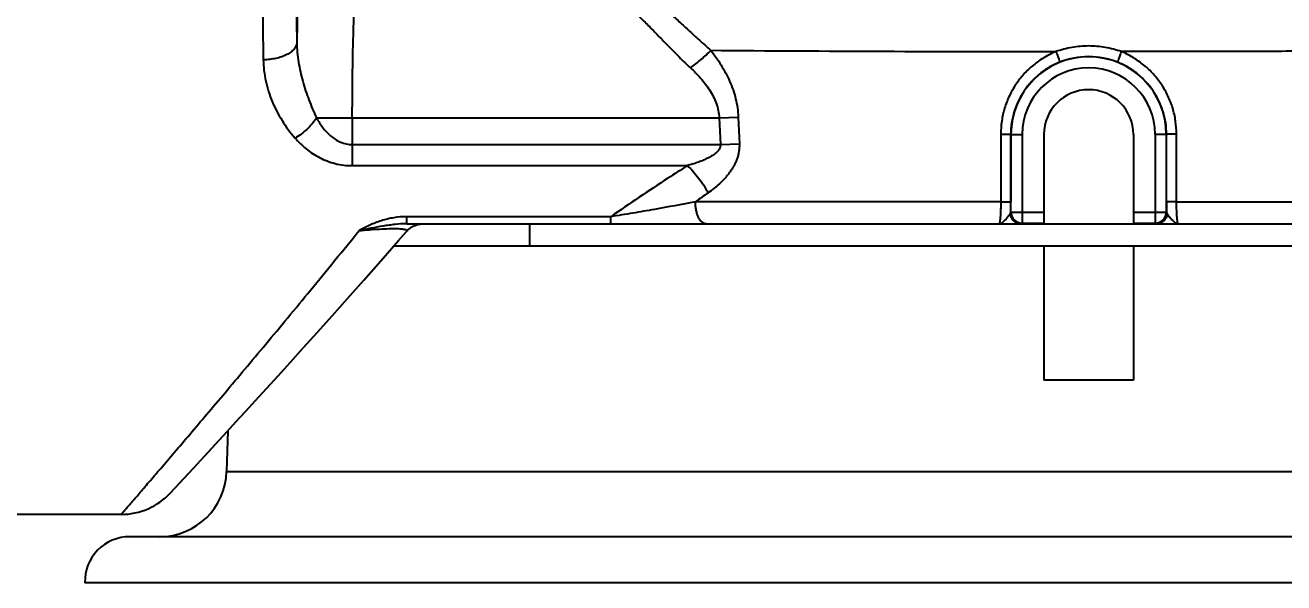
# Model space of a CAD drawing. Header units: millimetres. Extents: x 5828 to 6704, y 123 to 421.
# Drawn here: x 6584.778 to 6588.53, y 231.362 to 233.025 of the extents above; entities that cross this region are included whole.
import ezdxf

# ---------------------------------------------------------------- set-up
doc = ezdxf.new("R2010")
doc.units = ezdxf.units.MM
for name, color, linetype in [('外形图', 7, 'Continuous'), ('尺寸标注', 7, 'Continuous'), ('运动范围', 7, 'Continuous')]:
    doc.layers.add(name, color=color, linetype=linetype)
doc.styles.add('微软雅黑', font='msyh.ttc', dxfattribs={"height": 1.5})
doc.dimstyles.new('尺寸标注_1_15比例', dxfattribs={"dimtxt": 1.5, "dimasz": 1.25, "dimexe": 0.5, "dimexo": 0.4, "dimgap": 0.5, "dimtad": 1, "dimdec": 1, "dimlfac": 15, "dimdsep": 46, "dimtxsty": '微软雅黑', "dimcen": 0.09, "dimadec": 0, "dimazin": 0, "dimtp": 0.01, "dimtm": 0.01, "dimtfac": 1, "dimtdec": 1, "dimtofl": 0, "dimtmove": 0, "dimatfit": 3, "dimfxl": 1, "dimtolj": 1, "dimarcsym": 0})

# ---------------------------------------------------------------- blocks, each defined once
blk = doc.blocks.new('*D965')
at = {"layer": 'Defpoints', "color": 0}
for p in [(6560.7519, 234.3658), (6606.9481, 234.3718), (6651.9644, 234.3658), (6642.7754, 228.0485), (6600.0932, 223.893)]:
    blk.add_point(p, dxfattribs=at)
at = {"layer": '尺寸标注', "color": 0, "lineweight": -2}
blk.add_arc((6606.9821, 234.3658), 12.5355, 185.71574, 344.27495, dxfattribs=at)
at = {"layer": '尺寸标注', "color": 0}
for points in [[(6594.717, 233.1277), (6594.3009, 233.107), (6594.4466, 234.3658)], [(6619.2515, 230.922), (6618.8453, 231.0148), (6619.3268, 232.187)]]:
    blk.add_solid(points, dxfattribs=at)
at = {"layer": '尺寸标注', "color": 0, "insert": (6606.0001, 223.1523), "char_height": 1.5, "attachment_point": 5, "rotation": 354.9953, "style": '微软雅黑'}
blk.add_mtext('\\A1;+\\A1;170%%d', dxfattribs=at)

msp = doc.modelspace()

# ---------------------------------------------------------------- linework, layer by layer
at = {"layer": '外形图'}
for p, q in [((6585.6462, 232.7481), (6586.8469, 232.7481)), ((6585.7529, 232.7481), (6585.7529, 232.6059)), ((6586.8469, 232.7481), (6586.9036, 232.7504)), ((6586.8469, 232.7481), (6586.8502, 232.6687)), ((6586.9036, 232.7504), (6586.9067, 232.6711)), ((6587.6861, 232.6997), (6587.6861, 232.498)), ((6587.7159, 232.6991), (6587.7158, 232.4974)), ((6587.7159, 232.6991), (6587.7499, 232.6991)), ((6587.7165, 232.4676), (6587.7165, 232.6991)), ((6587.7499, 232.6991), (6587.7499, 232.4342)), ((6587.8148, 232.6991), (6587.8148, 232.4343)), ((6588.0814, 232.6991), (6588.0814, 232.4343)), ((6588.1464, 232.6991), (6588.1464, 232.4342)), ((6588.1803, 232.6991), (6588.1464, 232.6991)), ((6588.1797, 232.6991), (6588.1797, 232.4676)), ((6588.1804, 232.4974), (6588.1803, 232.6991)), ((6588.2101, 232.498), (6588.2101, 232.6997)), ((6585.7529, 232.6687), (6586.8502, 232.6687)), ((6586.8502, 232.6687), (6586.9067, 232.6711)), ((6585.7529, 232.6059), (6586.7519, 232.6059)), ((6587.6861, 232.498), (6586.7756, 232.498)), ((6587.7157, 232.4668), (6587.7165, 232.4676)), ((6587.7165, 232.4676), (6587.8148, 232.4676)), ((6588.0814, 232.4676), (6588.1797, 232.4676)), ((6588.1797, 232.4676), (6588.1805, 232.4668)), ((6588.2101, 232.498), (6590.3906, 232.498)), ((6585.9151, 232.4325), (6585.9151, 232.4536)), ((6586.5233, 232.4536), (6585.9151, 232.4536)), ((6585.9151, 232.4325), (6590.3239, 232.4325)), ((6585.9597, 232.4323), (6585.964, 232.4324)), ((6586.2814, 232.4325), (6586.2814, 232.3658)), ((6586.5233, 232.4325), (6586.5233, 232.4536)), ((6587.7336, 232.4325), (6587.739, 232.4324)), ((6587.7491, 232.4334), (6587.7499, 232.4342)), ((6587.7499, 232.4342), (6587.8148, 232.4342)), ((6587.8148, 232.4331), (6587.8148, 232.4342)), ((6588.0814, 232.4331), (6588.0814, 232.4342)), ((6588.0814, 232.4342), (6588.1464, 232.4342)), ((6588.1464, 232.4342), (6588.1471, 232.4334)), ((6588.1562, 232.4324), (6588.1611, 232.4325)), ((6590.5005, 232.3658), (6585.8762, 232.3658)), ((6587.8148, 232.3658), (6587.8148, 231.9658)), ((6588.0814, 232.3658), (6588.0814, 231.9658)), ((6588.0814, 231.9658), (6587.8148, 231.9658)), ((6585.3338, 231.7631), (6585.3687, 231.8011)), ((6585.3813, 231.8148), (6585.3781, 231.6939)), ((6585.279, 231.7037), (6585.3338, 231.7631)), ((6585.3137, 231.7413), (6585.3559, 231.7872)), ((6585.2106, 231.6298), (6585.279, 231.7037)), ((6585.3781, 231.6939), (6589.4006, 231.6939)), ((6585.2359, 231.6571), (6585.2515, 231.674)), ((6585.0639, 231.5658), (6584.7148, 231.5658)), ((6589.3424, 231.4991), (6585.0891, 231.4991)), ((6589.3323, 231.3616), (6584.9558, 231.3616))]:
    msp.add_line(p, q, dxfattribs=at)
for points in [[(6585.9144, 232.4095), (6585.9162, 232.4115), (6585.9187, 232.4141), (6585.9213, 232.4164), (6585.9239, 232.4185), (6585.9265, 232.4204), (6585.9291, 232.4222), (6585.9318, 232.4238), (6585.9344, 232.4252), (6585.9371, 232.4265), (6585.9398, 232.4276), (6585.9424, 232.4286), (6585.9451, 232.4295), (6585.9477, 232.4303), (6585.9503, 232.4309), (6585.9528, 232.4314), (6585.9553, 232.4318), (6585.9577, 232.4321), (6585.9601, 232.4323), (6585.9624, 232.4324), (6585.964, 232.4325)], [(6585.3559, 231.7872), (6585.38, 231.8134), (6585.4061, 231.8418), (6585.4342, 231.8726), (6585.4645, 231.9057), (6585.4969, 231.9413), (6585.5315, 231.9794), (6585.5683, 232.02), (6585.6074, 232.0633), (6585.6488, 232.1093), (6585.6926, 232.1582), (6585.7388, 232.21), (6585.7873, 232.2647), (6585.838, 232.3222), (6585.8909, 232.3826), (6585.9144, 232.4095)]]:
    msp.add_lwpolyline(points, dxfattribs=at)
for centre, radius, start, end in [((6598.4614, 232.834), 12.8746, 178.70664, 179.38091), ((6587.9148, 383.4862), 150.5403, 269.584, 269.975579), ((6587.9481, 232.6991), 0.2316, 0, 180), ((6587.9481, 232.6987), 0.2323, 68.1648, 111.8351), ((6587.9481, 232.6991), 0.1982, 0, 180), ((6587.9481, 232.6991), 0.1333, 0, 180), ((6589.9386, 228.07), 5.4417, 125.0499, 125.5391), ((6582.2461, 232.4989), 5.4697, 359.6629, 359.9837), ((6587.7491, 232.4668), 0.0333, 180.0212, 269.979), ((6587.7499, 232.4676), 0.0333, 180.021, 269.979), ((6588.1463, 232.4676), 0.0333, 270.0209, 359.9791), ((6588.1471, 232.4668), 0.0333, 270.0209, 359.9792), ((6593.4977, 232.4985), 5.3174, 180.0117, 180.3417), ((6585.1782, 231.6991), 0.2, 270, 358.5), ((6585.0639, 231.7658), 0.2, 270, 317.1678), ((6585.0891, 231.3658), 0.1333, 90, 181.7998)]:
    msp.add_arc(centre, radius, start, end, dxfattribs=at)
for points, knots in [([(6585.4888, 235.8905), (6585.4869, 235.7765), (6585.4836, 235.5409), (6585.4802, 235.1783), (6585.478, 234.7998), (6585.4772, 234.4129), (6585.4777, 234.0251), (6585.4795, 233.6439), (6585.4827, 233.2768), (6585.4857, 233.0376), (6585.4875, 232.9215)], [0, 0, 0, 0, 0.11517, 0.238102, 0.366402, 0.49757, 0.629049, 0.758277, 0.882736, 1, 1, 1, 1]), ([(6585.5887, 235.836), (6585.5869, 235.7261), (6585.5836, 235.4989), (6585.5801, 235.1493), (6585.578, 234.7843), (6585.5771, 234.4112), (6585.5776, 234.0373), (6585.5795, 233.6697), (6585.5827, 233.3157), (6585.5857, 233.085), (6585.5875, 232.9731)], [0, 0, 0, 0, 0.115173, 0.238103, 0.366403, 0.497571, 0.62905, 0.758277, 0.882735, 1, 1, 1, 1]), ([(6585.7529, 232.7481), (6585.7529, 232.7739), (6585.753, 232.8245), (6585.7537, 232.8869), (6585.7545, 232.9346), (6585.7553, 232.968), (6585.7561, 232.9993), (6585.7571, 233.0282), (6585.7581, 233.0544), (6585.7592, 233.0778), (6585.7605, 233.098), (6585.7616, 233.1128), (6585.7625, 233.123), (6585.7632, 233.1293), (6585.7639, 233.1347), (6585.7645, 233.1392), (6585.7652, 233.1428), (6585.7659, 233.1454), (6585.7665, 233.147), (6585.7671, 233.1478), (6585.7674, 233.148), (6585.7675, 233.1481)], [0, 0, 0, 0, 0.193013, 0.378734, 0.466651, 0.550154, 0.628454, 0.700813, 0.766551, 0.825052, 0.87577, 0.918235, 0.936249, 0.952064, 0.965647, 0.976972, 0.986027, 0.992816, 0.997388, 0.998902, 1, 1, 1, 1]), ([(6586.5748, 233.1426), (6586.5853, 233.1383), (6586.6059, 233.1285), (6586.6359, 233.1106), (6586.6652, 233.0894), (6586.6946, 233.0653), (6586.7245, 233.0385), (6586.7554, 233.0098), (6586.7878, 232.9798), (6586.8102, 232.9598), (6586.8218, 232.9498)], [0, 0, 0, 0, 0.107424, 0.217358, 0.33181, 0.452294, 0.579586, 0.713728, 0.854182, 1, 1, 1, 1]), ([(6586.5204, 233.1137), (6586.5308, 233.1086), (6586.5513, 233.0969), (6586.5803, 233.0755), (6586.6085, 233.0507), (6586.6316, 233.0279), (6586.6505, 233.0086), (6586.6702, 232.9881), (6586.6955, 232.9617), (6586.7272, 232.9295), (6586.7494, 232.9084), (6586.7608, 232.8978)], [0, 0, 0, 0, 0.107414, 0.217533, 0.332704, 0.454246, 0.517528, 0.582444, 0.716798, 0.856362, 1, 1, 1, 1]), ([(6585.5875, 232.9731), (6585.5874, 232.9715), (6585.5869, 232.9681), (6585.5847, 232.9612), (6585.5793, 232.9529), (6585.5696, 232.9441), (6585.5571, 232.9364), (6585.542, 232.9301), (6585.525, 232.9254), (6585.5066, 232.9224), (6585.4939, 232.9216), (6585.4875, 232.9215)], [0, 0, 0, 0, 0.041521, 0.084383, 0.177216, 0.28342, 0.404469, 0.539522, 0.686178, 0.841017, 1, 1, 1, 1]), ([(6585.5875, 232.9731), (6585.5876, 232.9536), (6585.5913, 232.9145), (6585.6042, 232.8572), (6585.6228, 232.8017), (6585.638, 232.7658), (6585.6462, 232.7481)], [0, 0, 0, 0, 0.250402, 0.500767, 0.750864, 1, 1, 1, 1]), ([(6588.0456, 232.9459), (6588.03, 232.9515), (6587.9978, 232.96), (6587.9481, 232.9642), (6587.8984, 232.96), (6587.8662, 232.9515), (6587.8506, 232.9459)], [0, 0, 0, 0, 0.249948, 0.5, 0.750052, 1, 1, 1, 1]), ([(6590.399, 232.9814), (6590.399, 232.9813), (6590.3988, 232.981), (6590.3982, 232.9806), (6590.3973, 232.9802), (6590.3961, 232.9798), (6590.3945, 232.9794), (6590.3917, 232.9788), (6590.3873, 232.978), (6590.381, 232.9772), (6590.3733, 232.9763), (6590.3642, 232.9755), (6590.3537, 232.9746), (6590.3419, 232.9738), (6590.3233, 232.9726), (6590.2968, 232.9712), (6590.2609, 232.9696), (6590.2198, 232.968), (6590.1734, 232.9665), (6590.122, 232.965), (6590.0656, 232.9635), (6590.0043, 232.962), (6589.9383, 232.9606), (6589.8414, 232.9588), (6589.7097, 232.9566), (6589.5399, 232.9543), (6589.3556, 232.9522), (6589.1583, 232.9504), (6588.95, 232.9489), (6588.7325, 232.9477), (6588.5079, 232.9467), (6588.2781, 232.9461), (6588.1234, 232.9459), (6588.0456, 232.9459)], [0, 0, 0, 0, 0.000185, 0.000467, 0.000879, 0.001431, 0.002127, 0.002968, 0.005087, 0.007792, 0.011085, 0.014963, 0.019426, 0.024471, 0.030096, 0.043075, 0.058333, 0.075837, 0.095548, 0.117422, 0.141409, 0.167453, 0.195495, 0.225473, 0.290952, 0.363294, 0.441837, 0.525863, 0.614604, 0.707249, 0.80295, 0.900832, 1, 1, 1, 1]), ([(6585.4875, 232.9215), (6585.4878, 232.9002), (6585.4928, 232.8576), (6585.5123, 232.7963), (6585.5422, 232.7392), (6585.568, 232.7046), (6585.5822, 232.6882)], [0, 0, 0, 0, 0.249412, 0.497658, 0.747175, 1, 1, 1, 1]), ([(6586.7608, 232.8978), (6586.7719, 232.9056), (6586.793, 232.9221), (6586.8126, 232.9403), (6586.8218, 232.9498)], [0, 0, 0, 0, 0.504806, 1, 1, 1, 1]), ([(6586.8218, 232.9498), (6586.8328, 232.9357), (6586.8535, 232.9061), (6586.8792, 232.858), (6586.8975, 232.8057), (6586.9028, 232.7689), (6586.9036, 232.7504)], [0, 0, 0, 0, 0.245422, 0.494261, 0.746158, 1, 1, 1, 1]), ([(6587.8506, 232.9459), (6587.8385, 232.9409), (6587.815, 232.9292), (6587.7828, 232.9067), (6587.7543, 232.8795), (6587.7301, 232.8485), (6587.7108, 232.8142), (6587.6967, 232.7775), (6587.6881, 232.739), (6587.6861, 232.7128), (6587.6861, 232.6997)], [0, 0, 0, 0, 0.125022, 0.249979, 0.374895, 0.49981, 0.624761, 0.749774, 0.874857, 1, 1, 1, 1]), ([(6587.8617, 232.9144), (6587.851, 232.9101), (6587.8303, 232.8999), (6587.8019, 232.8803), (6587.7766, 232.8567), (6587.7551, 232.8296), (6587.7379, 232.7996), (6587.7253, 232.7674), (6587.7176, 232.7337), (6587.7159, 232.7106), (6587.7159, 232.6991)], [0, 0, 0, 0, 0.125036, 0.249985, 0.374878, 0.499765, 0.624697, 0.74971, 0.874815, 1, 1, 1, 1]), ([(6587.8506, 232.9459), (6587.8514, 232.9439), (6587.853, 232.94), (6587.8552, 232.9342), (6587.8572, 232.929), (6587.8586, 232.9249), (6587.8596, 232.922), (6587.8603, 232.9201), (6587.8608, 232.9185), (6587.8612, 232.9172), (6587.8615, 232.9161), (6587.8617, 232.9152), (6587.8618, 232.9147), (6587.8618, 232.9145), (6587.8617, 232.9144), (6587.8617, 232.9144)], [0, 0, 0, 0, 0.192313, 0.377453, 0.548463, 0.698927, 0.764656, 0.82321, 0.874044, 0.916689, 0.950766, 0.975995, 0.992248, 0.997087, 1, 1, 1, 1]), ([(6588.0456, 232.9459), (6588.0448, 232.9439), (6588.0432, 232.94), (6588.041, 232.9342), (6588.0391, 232.929), (6588.0376, 232.9249), (6588.0366, 232.922), (6588.036, 232.9201), (6588.0354, 232.9185), (6588.035, 232.9172), (6588.0347, 232.9161), (6588.0345, 232.9152), (6588.0344, 232.9147), (6588.0345, 232.9145), (6588.0345, 232.9144), (6588.0345, 232.9144)], [0, 0, 0, 0, 0.192313, 0.377451, 0.548461, 0.698924, 0.764653, 0.823207, 0.87404, 0.916686, 0.950763, 0.975992, 0.992246, 0.997086, 1, 1, 1, 1]), ([(6588.1803, 232.6991), (6588.1803, 232.7106), (6588.1786, 232.7337), (6588.1709, 232.7674), (6588.1583, 232.7996), (6588.1411, 232.8296), (6588.1196, 232.8567), (6588.0944, 232.8803), (6588.0659, 232.8999), (6588.0452, 232.9101), (6588.0345, 232.9144)], [0, 0, 0, 0, 0.125185, 0.25029, 0.375303, 0.500235, 0.625122, 0.750015, 0.874964, 1, 1, 1, 1]), ([(6588.2101, 232.6997), (6588.2101, 232.7128), (6588.2081, 232.739), (6588.1996, 232.7775), (6588.1854, 232.8142), (6588.1661, 232.8485), (6588.142, 232.8795), (6588.1135, 232.9067), (6588.0812, 232.9292), (6588.0577, 232.9409), (6588.0456, 232.9459)], [0, 0, 0, 0, 0.125143, 0.250226, 0.375239, 0.50019, 0.625105, 0.750021, 0.874978, 1, 1, 1, 1]), ([(6586.7608, 232.8978), (6586.7715, 232.888), (6586.7921, 232.8673), (6586.8146, 232.8382), (6586.8293, 232.8126), (6586.8383, 232.7921), (6586.8445, 232.7705), (6586.8465, 232.7556), (6586.8469, 232.7481)], [0, 0, 0, 0, 0.246294, 0.494948, 0.620362, 0.74643, 0.873051, 1, 1, 1, 1]), ([(6585.6462, 232.7481), (6585.6423, 232.7422), (6585.6334, 232.7305), (6585.6181, 232.7145), (6585.6009, 232.7001), (6585.5885, 232.6919), (6585.5822, 232.6882)], [0, 0, 0, 0, 0.242352, 0.496366, 0.752238, 1, 1, 1, 1]), ([(6585.6462, 232.7481), (6585.6517, 232.7383), (6585.6641, 232.7192), (6585.6835, 232.698), (6585.702, 232.6841), (6585.7176, 232.6756), (6585.7348, 232.6701), (6585.7468, 232.6687), (6585.7529, 232.6687)], [0, 0, 0, 0, 0.242752, 0.488654, 0.613853, 0.740897, 0.869814, 1, 1, 1, 1]), ([(6585.5822, 232.6882), (6585.5922, 232.6766), (6585.6147, 232.6547), (6585.6478, 232.6327), (6585.6776, 232.6194), (6585.7099, 232.6091), (6585.7357, 232.6059), (6585.7529, 232.6059)], [0, 0, 0, 0, 0.235279, 0.479788, 0.60644, 0.735869, 1, 1, 1, 1]), ([(6587.6861, 232.6997), (6587.6881, 232.6997), (6587.6919, 232.6997), (6587.6975, 232.6997), (6587.7025, 232.6996), (6587.7063, 232.6995), (6587.709, 232.6995), (6587.7107, 232.6994), (6587.7122, 232.6994), (6587.7135, 232.6993), (6587.7144, 232.6993), (6587.7151, 232.6993), (6587.7155, 232.6992), (6587.7157, 232.6992), (6587.7158, 232.6992), (6587.7159, 232.6991), (6587.7159, 232.6991)], [0, 0, 0, 0, 0.198137, 0.385914, 0.557217, 0.706467, 0.771272, 0.828807, 0.878605, 0.92026, 0.953437, 0.977873, 0.986754, 0.993392, 0.997788, 1, 1, 1, 1]), ([(6588.2101, 232.6997), (6588.2081, 232.6997), (6588.2043, 232.6997), (6588.1987, 232.6997), (6588.1937, 232.6996), (6588.1899, 232.6995), (6588.1872, 232.6995), (6588.1855, 232.6994), (6588.184, 232.6994), (6588.1828, 232.6993), (6588.1818, 232.6993), (6588.1811, 232.6993), (6588.1807, 232.6992), (6588.1805, 232.6992), (6588.1804, 232.6992), (6588.1803, 232.6991), (6588.1803, 232.6991)], [0, 0, 0, 0, 0.198137, 0.385914, 0.557217, 0.706468, 0.771272, 0.828807, 0.878605, 0.92026, 0.953437, 0.977873, 0.986754, 0.993392, 0.997788, 1, 1, 1, 1]), ([(6586.8502, 232.6687), (6586.8503, 232.6674), (6586.8503, 232.6648), (6586.8495, 232.661), (6586.8481, 232.6573), (6586.8462, 232.6539), (6586.844, 232.6508), (6586.8406, 232.6469), (6586.8358, 232.6426), (6586.8296, 232.638), (6586.8209, 232.6325), (6586.8095, 232.6266), (6586.7955, 232.6205), (6586.7811, 232.6151), (6586.7666, 232.6102), (6586.7568, 232.6073), (6586.7519, 232.6059)], [0, 0, 0, 0, 0.031753, 0.063468, 0.095121, 0.126701, 0.158208, 0.189658, 0.252389, 0.315004, 0.37752, 0.502329, 0.626956, 0.751435, 0.875779, 1, 1, 1, 1]), ([(6586.9067, 232.6711), (6586.9068, 232.6671), (6586.9067, 232.6593), (6586.9053, 232.6476), (6586.9029, 232.6361), (6586.8995, 232.625), (6586.895, 232.6143), (6586.8898, 232.6041), (6586.8839, 232.5943), (6586.8775, 232.585), (6586.8705, 232.5761), (6586.8632, 232.5677), (6586.8556, 232.5597), (6586.8398, 232.5445), (6586.8254, 232.5332), (6586.8135, 232.5248)], [0, 0, 0, 0, 0.065185, 0.130226, 0.195014, 0.259423, 0.323379, 0.386875, 0.449938, 0.512558, 0.574745, 0.636543, 0.697973, 0.759042, 1, 1, 1, 1]), ([(6586.7519, 232.6059), (6586.7323, 232.5934), (6586.6553, 232.5439), (6586.5795, 232.4926), (6586.5233, 232.4536)], [0, 0, 0, 0, 0.253613, 1, 1, 1, 1]), ([(6586.7519, 232.6059), (6586.7579, 232.6005), (6586.7696, 232.5886), (6586.7858, 232.569), (6586.8007, 232.5476), (6586.8095, 232.5325), (6586.8135, 232.5248)], [0, 0, 0, 0, 0.236367, 0.487251, 0.744607, 1, 1, 1, 1]), ([(6586.7756, 232.498), (6586.7349, 232.4902), (6586.6729, 232.4786), (6586.5888, 232.464), (6586.5454, 232.4569), (6586.5233, 232.4536)], [0, 0, 0, 0, 0.485247, 0.738358, 1, 1, 1, 1]), ([(6586.8076, 232.4325), (6586.8066, 232.4325), (6586.8045, 232.4327), (6586.8002, 232.434), (6586.795, 232.4374), (6586.7895, 232.4436), (6586.7848, 232.4518), (6586.7809, 232.4618), (6586.778, 232.473), (6586.7761, 232.4852), (6586.7757, 232.4937), (6586.7756, 232.498)], [0, 0, 0, 0, 0.039645, 0.080499, 0.169586, 0.273255, 0.393387, 0.529184, 0.678107, 0.836496, 1, 1, 1, 1]), ([(6587.6861, 232.498), (6587.6861, 232.4937), (6587.686, 232.4852), (6587.6857, 232.473), (6587.6852, 232.4617), (6587.6847, 232.4532), (6587.6842, 232.4473), (6587.6837, 232.4435), (6587.6833, 232.4402), (6587.6828, 232.4375), (6587.6824, 232.4354), (6587.6819, 232.434), (6587.6816, 232.4332), (6587.6813, 232.4327), (6587.681, 232.4325), (6587.6807, 232.4325)], [0, 0, 0, 0, 0.19558, 0.382807, 0.554464, 0.704143, 0.76903, 0.826518, 0.876145, 0.917539, 0.950443, 0.974759, 0.983761, 0.990778, 1, 1, 1, 1]), ([(6587.6861, 232.498), (6587.688, 232.498), (6587.6919, 232.498), (6587.6974, 232.4979), (6587.7025, 232.4979), (6587.7063, 232.4978), (6587.709, 232.4977), (6587.7107, 232.4977), (6587.7122, 232.4976), (6587.7134, 232.4976), (6587.7144, 232.4976), (6587.715, 232.4975), (6587.7154, 232.4975), (6587.7156, 232.4974), (6587.7158, 232.4974), (6587.7158, 232.4974), (6587.7158, 232.4974)], [0, 0, 0, 0, 0.198145, 0.385926, 0.557229, 0.706476, 0.771279, 0.828813, 0.878609, 0.920263, 0.953439, 0.977874, 0.986754, 0.993392, 0.997788, 1, 1, 1, 1]), ([(6587.7139, 232.4618), (6587.7142, 232.4623), (6587.7146, 232.4632), (6587.7151, 232.4645), (6587.7156, 232.4656), (6587.7157, 232.4664), (6587.7157, 232.4668)], [0, 0, 0, 0, 0.301728, 0.572302, 0.794767, 1, 1, 1, 1]), ([(6588.2101, 232.498), (6588.2082, 232.498), (6588.2043, 232.498), (6588.1988, 232.4979), (6588.1938, 232.4979), (6588.1899, 232.4978), (6588.1872, 232.4977), (6588.1855, 232.4977), (6588.1841, 232.4976), (6588.1828, 232.4976), (6588.1818, 232.4976), (6588.1812, 232.4975), (6588.1808, 232.4975), (6588.1806, 232.4974), (6588.1805, 232.4974), (6588.1804, 232.4974), (6588.1804, 232.4974)], [0, 0, 0, 0, 0.198145, 0.385926, 0.557229, 0.706476, 0.771279, 0.828813, 0.878609, 0.920263, 0.953439, 0.977874, 0.986754, 0.993392, 0.997788, 1, 1, 1, 1]), ([(6588.1805, 232.4668), (6588.1805, 232.4664), (6588.1806, 232.4656), (6588.1811, 232.4645), (6588.1816, 232.4632), (6588.1821, 232.4623), (6588.1823, 232.4618)], [0, 0, 0, 0, 0.205111, 0.427502, 0.698085, 1, 1, 1, 1]), ([(6588.2155, 232.4325), (6588.2153, 232.4325), (6588.2149, 232.4327), (6588.2146, 232.4332), (6588.2143, 232.434), (6588.2138, 232.4354), (6588.2134, 232.4375), (6588.2129, 232.4402), (6588.2125, 232.4435), (6588.2121, 232.4473), (6588.2115, 232.4532), (6588.211, 232.4617), (6588.2105, 232.473), (6588.2102, 232.4852), (6588.2101, 232.4937), (6588.2101, 232.498)], [0, 0, 0, 0, 0.009222, 0.016239, 0.025241, 0.049557, 0.082461, 0.123855, 0.173481, 0.23097, 0.295856, 0.445536, 0.617193, 0.80442, 1, 1, 1, 1]), ([(6585.9151, 232.4536), (6585.9022, 232.4536), (6585.8828, 232.452), (6585.8577, 232.447), (6585.8395, 232.4419), (6585.8219, 232.4357), (6585.7996, 232.4262), (6585.7836, 232.418), (6585.7731, 232.4123)], [0, 0, 0, 0, 0.259598, 0.387794, 0.514177, 0.638522, 0.760805, 1, 1, 1, 1]), ([(6585.9151, 232.4325), (6585.9034, 232.4325), (6585.8857, 232.4313), (6585.8622, 232.4283), (6585.8383, 232.4247), (6585.8086, 232.4194), (6585.7849, 232.4148), (6585.7732, 232.4123)], [0, 0, 0, 0, 0.244522, 0.369523, 0.495625, 0.748932, 1, 1, 1, 1]), ([(6587.6807, 232.4325), (6587.6821, 232.4325), (6587.6851, 232.433), (6587.6893, 232.4351), (6587.6935, 232.4383), (6587.6978, 232.4423), (6587.7013, 232.4462), (6587.7042, 232.4495), (6587.7064, 232.452), (6587.7085, 232.4545), (6587.7106, 232.4569), (6587.7124, 232.4594), (6587.7134, 232.461), (6587.7139, 232.4618)], [0, 0, 0, 0, 0.091805, 0.192746, 0.308349, 0.439185, 0.581902, 0.65573, 0.729787, 0.802558, 0.872313, 0.938789, 1, 1, 1, 1]), ([(6587.7139, 232.4618), (6587.7144, 232.4579), (6587.7168, 232.4502), (6587.7239, 232.4406), (6587.7323, 232.4353), (6587.7397, 232.4331), (6587.7435, 232.4328), (6587.7454, 232.4328)], [0, 0, 0, 0, 0.254956, 0.506803, 0.754352, 0.877127, 1, 1, 1, 1]), ([(6587.7455, 232.4331), (6587.746, 232.4331), (6587.7468, 232.4331), (6587.7478, 232.4332), (6587.7484, 232.4333), (6587.7487, 232.4333), (6587.7489, 232.4334), (6587.749, 232.4334), (6587.7491, 232.4334)], [0, 0, 0, 0, 0.402704, 0.708148, 0.823759, 0.910976, 0.969339, 1, 1, 1, 1]), ([(6588.1471, 232.4334), (6588.1472, 232.4334), (6588.1473, 232.4334), (6588.1475, 232.4333), (6588.1478, 232.4333), (6588.1484, 232.4332), (6588.1494, 232.4331), (6588.1502, 232.4331), (6588.1507, 232.4331)], [0, 0, 0, 0, 0.030646, 0.088995, 0.176219, 0.29188, 0.597374, 1, 1, 1, 1]), ([(6588.1823, 232.4618), (6588.1818, 232.4578), (6588.1795, 232.4501), (6588.1723, 232.4406), (6588.1623, 232.4342), (6588.1545, 232.4328), (6588.1507, 232.4328)], [0, 0, 0, 0, 0.255151, 0.506974, 0.754941, 1, 1, 1, 1]), ([(6588.1823, 232.4618), (6588.1828, 232.461), (6588.1838, 232.4593), (6588.1856, 232.4569), (6588.1877, 232.4545), (6588.1905, 232.4512), (6588.1941, 232.447), (6588.1985, 232.4423), (6588.2027, 232.4383), (6588.2069, 232.4351), (6588.2111, 232.433), (6588.2141, 232.4325), (6588.2155, 232.4325)], [0, 0, 0, 0, 0.061503, 0.127759, 0.197397, 0.27021, 0.418099, 0.560806, 0.691602, 0.807271, 0.908121, 1, 1, 1, 1]), ([(6585.0639, 231.5658), (6585.0639, 231.5658), (6585.064, 231.5659), (6585.064, 231.5659), (6585.0642, 231.5661), (6585.0644, 231.5664), (6585.0648, 231.5668), (6585.0653, 231.5674), (6585.0659, 231.5681), (6585.0665, 231.5688), (6585.0677, 231.5702), (6585.0693, 231.5721), (6585.0717, 231.5748), (6585.0744, 231.578), (6585.0775, 231.5816), (6585.0811, 231.5858), (6585.0867, 231.5923), (6585.0947, 231.6015), (6585.1054, 231.614), (6585.1178, 231.6284), (6585.1316, 231.6446), (6585.147, 231.6625), (6585.1639, 231.6822), (6585.1891, 231.7117), (6585.224, 231.7525), (6585.2697, 231.8061), (6585.32, 231.8655), (6585.3748, 231.9303), (6585.4335, 232.0001), (6585.4958, 232.0745), (6585.5614, 232.1534), (6585.6545, 232.2662), (6585.7253, 232.353), (6585.7731, 232.4123)], [0, 0, 0, 0, 0.000074, 0.000166, 0.000295, 0.000663, 0.001177, 0.001838, 0.002646, 0.0036, 0.0047, 0.007337, 0.010555, 0.014353, 0.018727, 0.023677, 0.029198, 0.041937, 0.056906, 0.074067, 0.093374, 0.114783, 0.138239, 0.163686, 0.22032, 0.284216, 0.354883, 0.431827, 0.514572, 0.602656, 0.695638, 0.793108, 1, 1, 1, 1]), ([(6585.7731, 232.4123), (6585.7833, 232.4132), (6585.8036, 232.415), (6585.8333, 232.417), (6585.8569, 232.4181), (6585.8741, 232.4184), (6585.8849, 232.4184), (6585.8941, 232.418), (6585.9015, 232.4174), (6585.9072, 232.4166), (6585.9109, 232.4156), (6585.913, 232.4148), (6585.9141, 232.4141), (6585.9149, 232.4134), (6585.9154, 232.4127), (6585.9155, 232.4119), (6585.9154, 232.4111), (6585.915, 232.4103), (6585.9146, 232.4098), (6585.9144, 232.4095)], [0, 0, 0, 0, 0.209672, 0.415824, 0.606822, 0.691357, 0.765711, 0.828371, 0.878846, 0.917495, 0.945442, 0.955909, 0.96438, 0.971209, 0.976873, 0.981999, 0.98726, 0.993166, 1, 1, 1, 1])]:
    msp.add_open_spline(points, degree=3, knots=knots, dxfattribs=at)
at = {"layer": '运动范围', "color": 0}
msp.add_arc((6606.9481, 234.3658), 36.38, 10, 350, dxfattribs=at)

# ---------------------------------------------------------------- dimensions: what is measured, and where the dimension line sits
at = {"layer": '尺寸标注'}
dim = msp.add_angular_dim_2l(base=(6600.0932, 223.893), line1=((6560.7519, 234.3658), (6651.9644, 234.3658)), line2=((6642.7754, 228.0485), (6606.9481, 234.3718)), text='\\A1;+<>', dimstyle='尺寸标注_1_15比例', override={"dimtxsty": '微软雅黑'}, dxfattribs=at)
dim.commit()
dim.dimension.update_dxf_attribs({"geometry": '*D965', "text_midpoint": (6605.8885, 221.8781), "dimtype": 162})

doc.saveas('drawing.dxf')
